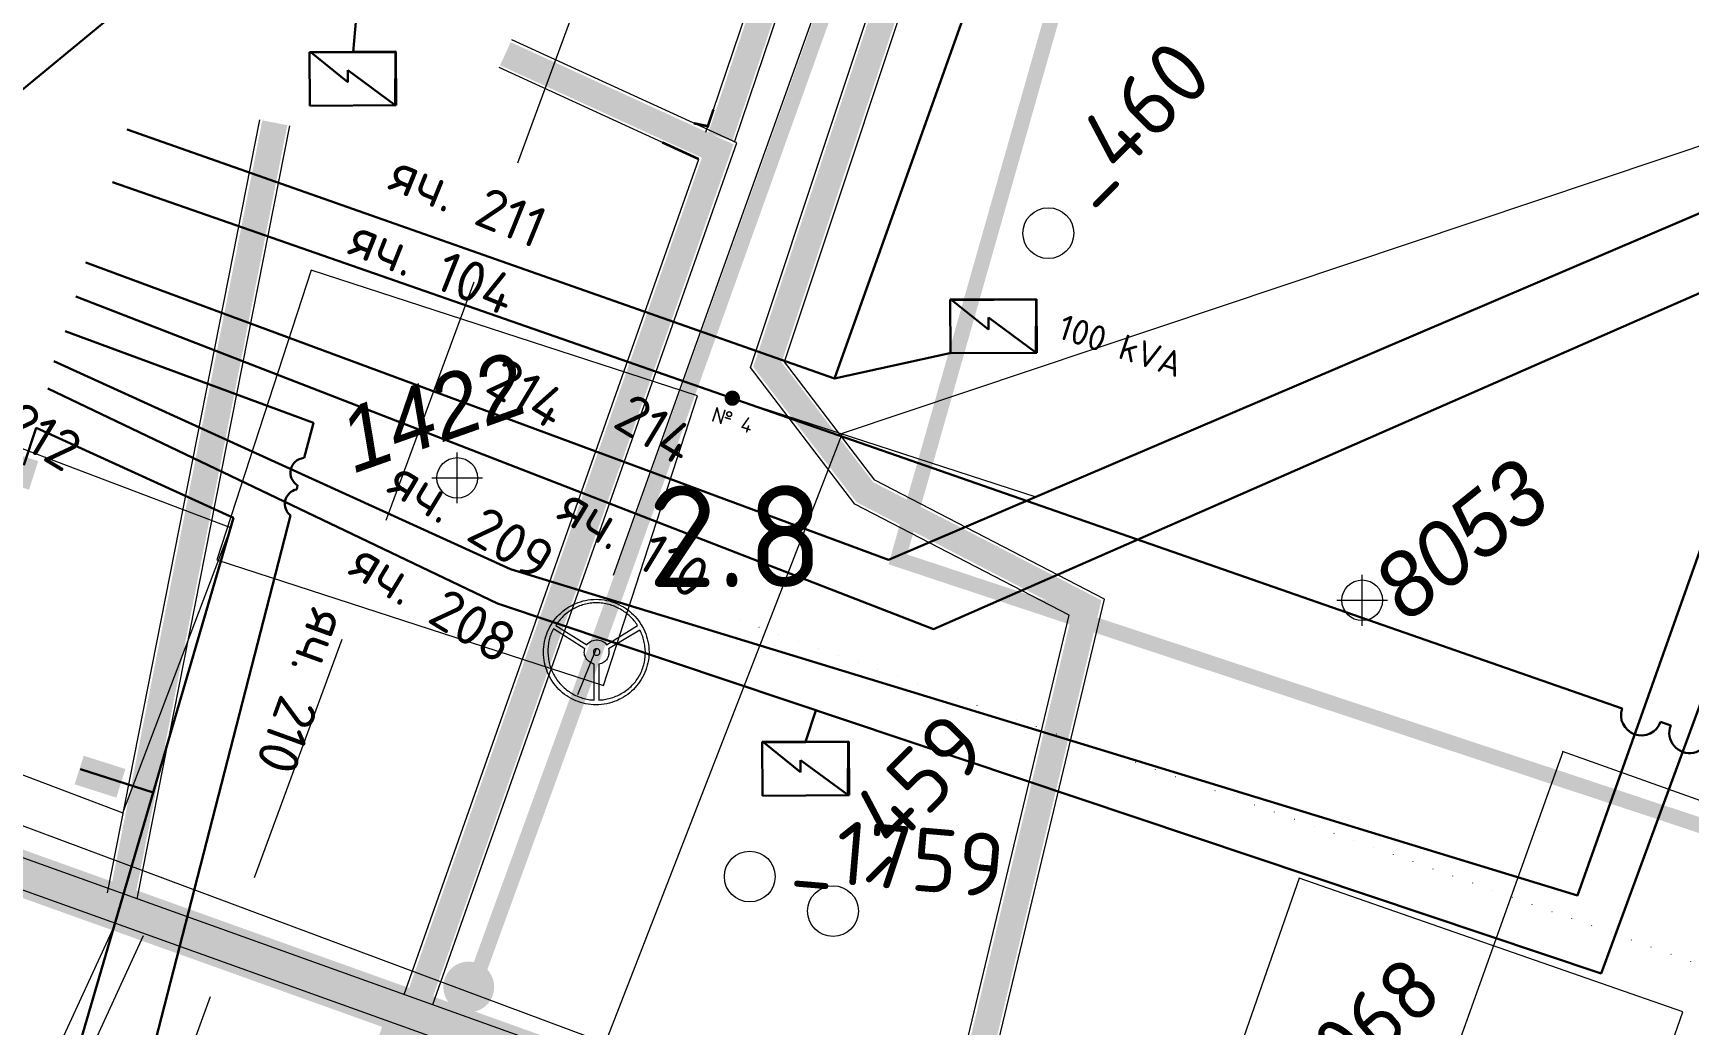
# Model space of a CAD drawing. Header units: millimetres. Extents: x 519 to 9564855, y -810 to 5021775.
# Drawn here: x 9531292.5 to 9531618.5, y 4999633.5 to 4999828.8 of the extents above; entities that cross this region are included whole.
import ezdxf

# ---------------------------------------------------------------- set-up
doc = ezdxf.new("R2010")
doc.units = ezdxf.units.MM
doc.header["$LTSCALE"] = 2
doc.header["$MEASUREMENT"] = 0
doc.header["$PDMODE"] = 2
doc.header["$PDSIZE"] = 5
for name, pattern in [('92051501$0$DASHED', [0.75, 0.5, -0.25]), ('92051501$0$GROUND2', [35, 25, -10]), ('DASHED', [0.75, 0.5, -0.25])]:
    doc.linetypes.add(name, pattern=pattern)
for name, color, linetype in [('164 скв. на 2011 год (измененные)', 121, 'Continuous'), ('Existing roads', 41, 'Continuous'), ('FIBERGLASS', 212, 'Continuous'), ('OilColl&Flowlines', 3, 'Continuous'), ('OLD WELLS(dr.bfr2000)', 24, 'Continuous'), ('ROAD_ASF', 9, 'Continuous'), ('ROAD_GROUND', 9, 'Continuous'), ('Скважины - Конфликты наземки', 92, 'Continuous'), ('Скважины на 2020 год', 140, 'Continuous')]:
    doc.layers.add(name, color=color, linetype=linetype)
for name, color, linetype, lineweight in [('PPLINE_GAS', 4, 'GAS_LINE', 30), ('SteamInjInfrastructure', 25, 'Continuous', 100), ('Оптиковолоконный кабель', 220, 'CAB6', 20), ('Скважины на 2023 год', 201, 'Continuous', 20), ('Электро', 1, 'Continuous', 30), ('Электроснаб', 1, 'Continuous', 18), ('Электроснабжене', 1, 'Continuous', 18)]:
    doc.layers.add(name, color=color, linetype=linetype, lineweight=lineweight)
doc.styles.add('92051501$0$STANDARD', font='simplex.shx')
doc.styles.add('Elect', font='isocpeur.ttf')
doc.styles.add('GeoApp', font='', dxfattribs={"height": 1})
doc.styles.get("Standard").update_dxf_attribs({"font": 'isocpeur.ttf', "width": 0.5})
doc.styles.get('GeoApp').set_extended_font_data('D431', italic=True)
doc.linetypes.add('CAB', pattern='A,0.7,-0.43403,["K",Standard,S=0.9,R=0,X=-0.4,Y=-0.3],-0.8', length=1.93403)
doc.linetypes.add('CAB6', pattern='A,0.9,-0.9,["6",Standard,S=0.9,R=0,X=-0.8,Y=-0.4],11', length=12.8)
doc.linetypes.add('GAS_LINE', pattern='A,0.5,-0.2,["G",92051501$0$STANDARD,S=0.1,R=0,X=-0.1,Y=-0.05],-0.05', length=0.75)
doc.linetypes.add('STM_LINE', pattern='A,0.5,-0.2,["S",92051501$0$STANDARD,S=0.1,R=0,X=-0.1,Y=-0.05],-0.05', length=0.75)
pattern_1 = [(45, (2e-07, 3e-08), (-2.6516504294, 2.6516504294), [])]

msp = doc.modelspace()

# ---------------------------------------------------------------- hatches: boundary and pattern name
at = {"layer": 'Existing roads', "linetype": 'ByBlock', "lineweight": 0, "ltscale": 80}
h = msp.add_hatch(dxfattribs=at)
h.set_pattern_fill('ANSI31', color=0, scale=30, style=0)
h.set_pattern_definition(pattern_1)
edge = h.paths.add_edge_path()
edge.add_line((9532778.519, 4999230.469), (9531406.804, 4999722.068))
edge.add_line((9531988.9698, 4999513.27001), (9531985.02959, 4999501.29115))
edge.add_line((9531985.02959, 4999501.29115), (9532135.5995, 4999447.17366))
edge.add_line((9532135.5995, 4999447.17366), (9532139.95261, 4999459.32019))
h = msp.add_hatch(dxfattribs=at)
h.set_pattern_fill('ANSI31', color=0, scale=30, style=0)
h.set_pattern_definition(pattern_1)
edge = h.paths.add_edge_path()
edge.add_line((9531793.51542, 4999569.26863), (9531798.02798, 4999581.86007))
edge.add_line((9531941.09132, 4999530.58864), (9531936.69892, 4999518.35317))
edge.add_line((9531936.69892, 4999518.35317), (9531793.51542, 4999569.26863))
edge.add_line((9532778.519, 4999230.469), (9531406.804, 4999722.068))
h = msp.add_hatch(dxfattribs=at)
h.set_pattern_fill('ANSI31', color=0, scale=30, style=0)
h.set_pattern_definition(pattern_1)
edge = h.paths.add_edge_path()
edge.add_line((9531785.9778, 4999571.94897), (9531748.25838, 4999585.36184))
edge.add_line((9531748.25838, 4999585.36184), (9531752.81099, 4999598.06506))
edge.add_line((9531790.46586, 4999584.57021), (9531785.9778, 4999571.94897))
edge.add_line((9532778.519, 4999230.469), (9531406.804, 4999722.068))
at = {"layer": 'Электро', "ltscale": 7.5}
msp.add_hatch(color=256, dxfattribs=at).paths.add_polyline_path([(9531285.28793, 4999747.13084), (9531283.49217, 4999741.49872), (9531291.70302, 4999738.88075), (9531293.49878, 4999744.51287)])
at = {"layer": 'Электро', "ltscale": 0.05}
msp.add_hatch(color=256, dxfattribs=at).paths.add_polyline_path([(9531308.87659, 4999678.24626), (9531310.67235, 4999683.87838), (9531302.4615, 4999686.49636), (9531300.66574, 4999680.86423)])
msp.add_hatch(color=256, dxfattribs=at).paths.add_polyline_path([(9531308.87659, 4999678.24626), (9531310.67235, 4999683.87838), (9531302.4615, 4999686.49636), (9531300.66574, 4999680.86423)])
at = {"layer": 'Электроснаб', "linetype": 'ByBlock', "lineweight": 0, "ltscale": 7.5}
msp.add_hatch(color=1, dxfattribs=at).paths.add_polyline_path([(9531285.28793, 4999747.13084), (9531283.49217, 4999741.49872), (9531291.70302, 4999738.88075), (9531293.49878, 4999744.51287)])
at = {"layer": 'Электроснаб', "linetype": 'ByBlock', "lineweight": 0, "ltscale": 0.05}
msp.add_hatch(color=1, dxfattribs=at).paths.add_polyline_path([(9531308.87659, 4999678.24626), (9531310.67235, 4999683.87838), (9531302.4615, 4999686.49636), (9531300.66574, 4999680.86423)])
msp.add_hatch(color=1, dxfattribs=at).paths.add_polyline_path([(9531308.87659, 4999678.24626), (9531310.67235, 4999683.87838), (9531302.4615, 4999686.49636), (9531300.66574, 4999680.86423)])
at = {"layer": 'Электроснабжене', "linetype": 'ByBlock', "lineweight": 0, "ltscale": 7.5}
msp.add_hatch(color=1, dxfattribs=at).paths.add_polyline_path([(9531285.28793, 4999747.13084), (9531283.49217, 4999741.49872), (9531291.70302, 4999738.88075), (9531293.49878, 4999744.51287)])
at = {"layer": 'Электроснабжене', "linetype": 'ByBlock', "lineweight": 0, "ltscale": 0.05}
msp.add_hatch(color=1, dxfattribs=at).paths.add_polyline_path([(9531308.87659, 4999678.24626), (9531310.67235, 4999683.87838), (9531302.4615, 4999686.49636), (9531300.66574, 4999680.86423)])
msp.add_hatch(color=1, dxfattribs=at).paths.add_polyline_path([(9531308.87659, 4999678.24626), (9531310.67235, 4999683.87838), (9531302.4615, 4999686.49636), (9531300.66574, 4999680.86423)])

# ---------------------------------------------------------------- linework, layer by layer
at = {"layer": '164 скв. на 2011 год (измененные)', "color": 0, "linetype": 'ByBlock', "lineweight": 0, "elevation": 0.00005}
msp.add_lwpolyline([(9531331.45077, 4999731.36697), (9531256.61789, 4999759.74177), (9531235.3368, 4999703.61711), (9531310.16968, 4999675.24231)], close=True, dxfattribs=at)
at = {"layer": 'FIBERGLASS', "color": 5, "linetype": '92051501$0$DASHED', "lineweight": 0, "ltscale": 50}
msp.add_line((9531405.17121, 4999850.12455), (9531276.29966, 4999500.34681), dxfattribs=at)
at = {"layer": 'FIBERGLASS', "color": 5, "linetype": 'DASHED', "lineweight": 0, "ltscale": 40, "const_width": 3}
msp.add_lwpolyline([(9531612.88825, 5000199.07456), (9531532.101, 4999969.172), (9531462.756, 4999725.164), (9531795.43, 4999614.868)], dxfattribs=at)
at = {"layer": 'FIBERGLASS', "linetype": 'DASHED', "lineweight": 0, "ltscale": 0.07, "const_width": 3}
msp.add_lwpolyline([(9531540.34582, 5000089.45611), (9531403.32848, 4999707.55452), (9531323.07565, 4999487.02054), (9531270.637, 4999342.455), (9531204.137, 4999160.855), (9531080, 4998795), (9531073, 4998720), (9531007, 4998000), (9530962, 4997500), (9530917, 4997000), (9530872, 4996500), (9530827, 4996000), (9530808, 4995740)], dxfattribs=at)
at = {"layer": 'OilColl&Flowlines', "lineweight": 0, "ltscale": 50}
msp.add_line((9531570, 4999621), (9531593.74407, 4999687.34802, 0.0001), dxfattribs=at)
at = {"layer": 'OilColl&Flowlines', "linetype": 'ByBlock', "lineweight": 0, "ltscale": 50}
msp.add_line((9531593.58748, 4999687.40406), (9532633.13594, 4999315.37923, 0.66924), dxfattribs=at)
at = {"layer": 'OilColl&Flowlines', "lineweight": 0, "const_width": 2}
for points in [[(9530917.659, 5000622.28257), (9531209.737, 5000519.055), (9531255.937, 5000448.855), (9531312.537, 5000429.455), (9531245.337, 5000242.755), (9531451.82079, 5000131.60558), (9531538.737, 5000091.355), (9531540.137, 5000090.455), (9531403.337, 4999707.355)], [(9531399.85259, 4999698.83797), (9531275.11022, 4999352.00909)]]:
    msp.add_lwpolyline(points, dxfattribs=at)
at = {"layer": 'OilColl&Flowlines', "lineweight": 0}
for points in [[(9531403.38042, 4999717.29725), (9531403.38042, 4999717.29725), (9531403.91014, 4999717.28686), (9531404.42947, 4999717.24532), (9531404.94881, 4999717.17261), (9531405.45776, 4999717.08952), (9531405.95632, 4999716.96488), (9531406.44449, 4999716.82985), (9531406.93267, 4999716.66366), (9531407.40007, 4999716.4767), (9531407.85709, 4999716.26897), (9531408.30372, 4999716.04046), (9531408.73996, 4999715.79118), (9531409.16581, 4999715.52112), (9531409.57089, 4999715.23029), (9531409.96559, 4999714.91869), (9531410.33951, 4999714.59671), (9531410.70305, 4999714.25394), (9531411.04581, 4999713.89041), (9531411.37818, 4999713.51649), (9531411.68978, 4999713.12179), (9531411.98061, 4999712.71671), (9531412.25067, 4999712.29086), (9531412.49995, 4999711.85461), (9531412.72845, 4999711.40799), (9531412.94658, 4999710.95097), (9531413.13354, 4999710.47318), (9531413.29972, 4999709.99539), (9531413.43475, 4999709.49683), (9531413.549, 4999708.99827), (9531413.64249, 4999708.48932), (9531413.71519, 4999707.96998), (9531413.75674, 4999707.44026), (9531413.76713, 4999706.91054), (9531413.76713, 4999706.91054), (9531413.75674, 4999706.37043), (9531413.71519, 4999705.84071), (9531413.64249, 4999705.32137), (9531413.549, 4999704.81242), (9531413.43475, 4999704.31386), (9531413.29972, 4999703.8153), (9531413.13354, 4999703.32712), (9531412.94658, 4999702.85972), (9531412.72845, 4999702.40271), (9531412.49995, 4999701.95608), (9531412.25067, 4999701.51984), (9531411.98061, 4999701.09398), (9531411.68978, 4999700.6889), (9531411.37818, 4999700.2942), (9531411.04581, 4999699.92028), (9531410.70305, 4999699.55675), (9531410.33951, 4999699.21399), (9531409.96559, 4999698.892), (9531409.57089, 4999698.5804), (9531409.16581, 4999698.28957), (9531408.73996, 4999698.01952), (9531408.30372, 4999697.77023), (9531407.85709, 4999697.54173), (9531407.40007, 4999697.33399), (9531406.93267, 4999697.14703), (9531406.44449, 4999696.99123), (9531405.95632, 4999696.84582), (9531405.45776, 4999696.73156), (9531404.94881, 4999696.63808), (9531404.42947, 4999696.57576), (9531403.91014, 4999696.53422), (9531403.38042, 4999696.52383), (9531403.38042, 4999696.52383), (9531402.84031, 4999696.53422), (9531402.31058, 4999696.57576), (9531401.79125, 4999696.63808), (9531401.2823, 4999696.73156), (9531400.77335, 4999696.84582), (9531400.28518, 4999696.99123), (9531399.797, 4999697.14703), (9531399.3296, 4999697.33399), (9531398.8622, 4999697.54173), (9531398.41557, 4999697.77023), (9531397.97933, 4999698.01952), (9531397.56386, 4999698.28957), (9531397.15878, 4999698.5804), (9531396.76408, 4999698.892), (9531396.39016, 4999699.21399), (9531396.02662, 4999699.55675), (9531395.68386, 4999699.92028), (9531395.35149, 4999700.2942), (9531395.05027, 4999700.6889), (9531394.75945, 4999701.09398), (9531394.48939, 4999701.51984), (9531394.24011, 4999701.95608), (9531394.0116, 4999702.40271), (9531393.80387, 4999702.85972), (9531393.61691, 4999703.32712), (9531393.46111, 4999703.8153), (9531393.31569, 4999704.31386), (9531393.20144, 4999704.81242), (9531393.10796, 4999705.32137), (9531393.04564, 4999705.84071), (9531393.00409, 4999706.37043), (9531392.9937, 4999706.91054), (9531392.9937, 4999706.91054), (9531393.00409, 4999707.44026), (9531393.04564, 4999707.96998), (9531393.10796, 4999708.48932), (9531393.20144, 4999708.99827), (9531393.31569, 4999709.49683), (9531393.46111, 4999709.99539), (9531393.61691, 4999710.47318), (9531393.80387, 4999710.95097), (9531394.0116, 4999711.40799), (9531394.24011, 4999711.85461), (9531394.48939, 4999712.29086), (9531394.75945, 4999712.71671), (9531395.05027, 4999713.12179), (9531395.35149, 4999713.51649), (9531395.68386, 4999713.89041), (9531396.02662, 4999714.25394), (9531396.39016, 4999714.59671), (9531396.76408, 4999714.91869), (9531397.15878, 4999715.23029), (9531397.56386, 4999715.52112), (9531397.97933, 4999715.79118), (9531398.41557, 4999716.04046), (9531398.8622, 4999716.26897), (9531399.3296, 4999716.4767), (9531399.797, 4999716.66366), (9531400.28518, 4999716.82985), (9531400.77335, 4999716.96488), (9531401.2823, 4999717.08952), (9531401.79125, 4999717.17261), (9531402.31058, 4999717.24532), (9531402.84031, 4999717.28686), (9531403.38042, 4999717.29725)], [(9531401.51081, 4999708.33352), (9531401.51081, 4999708.33352), (9531401.71854, 4999708.5828), (9531401.95744, 4999708.80092), (9531402.2171, 4999708.97749), (9531402.47677, 4999709.11252), (9531402.75721, 4999709.206), (9531403.04804, 4999709.27871), (9531403.33887, 4999709.30987), (9531403.6297, 4999709.30987), (9531403.91014, 4999709.27871), (9531404.19058, 4999709.21639), (9531404.45025, 4999709.1333), (9531404.68914, 4999709.01904), (9531404.91765, 4999708.88401), (9531405.10461, 4999708.71783), (9531405.2708, 4999708.54125), (9531405.40582, 4999708.33352), (9531411.49244, 4999712.14544), (9531411.49244, 4999712.14544), (9531411.34702, 4999712.38434), (9531411.18083, 4999712.61284), (9531411.01465, 4999712.84135), (9531410.83807, 4999713.06986), (9531410.65111, 4999713.28798), (9531410.46415, 4999713.5061), (9531410.25642, 4999713.71383), (9531410.04868, 4999713.92157), (9531409.83056, 4999714.11892), (9531409.61244, 4999714.31626), (9531409.37355, 4999714.50322), (9531409.13465, 4999714.6798), (9531408.89576, 4999714.85637), (9531408.64648, 4999715.02256), (9531408.38681, 4999715.18875), (9531408.12714, 4999715.33416), (9531407.85709, 4999715.47958), (9531407.58703, 4999715.62499), (9531407.30659, 4999715.74963), (9531407.02615, 4999715.87427), (9531406.74571, 4999715.98852), (9531406.45488, 4999716.09239), (9531406.16405, 4999716.18587), (9531405.87323, 4999716.26897), (9531405.57201, 4999716.35206), (9531405.2708, 4999716.41438), (9531404.96958, 4999716.4767), (9531404.65798, 4999716.52863), (9531404.35677, 4999716.55979), (9531404.04516, 4999716.59095), (9531403.73356, 4999716.60134), (9531403.42196, 4999716.61173), (9531403.42196, 4999716.61173), (9531403.11036, 4999716.60134), (9531402.79876, 4999716.59095), (9531402.48716, 4999716.55979), (9531402.17556, 4999716.52863), (9531401.87434, 4999716.4767), (9531401.57313, 4999716.42477), (9531401.27191, 4999716.36245), (9531400.98109, 4999716.28974), (9531400.67987, 4999716.19626), (9531400.39943, 4999716.10278), (9531400.1086, 4999716.0093), (9531399.82816, 4999715.89504), (9531399.55811, 4999715.7704), (9531399.28805, 4999715.64576), (9531399.018, 4999715.51074), (9531398.75833, 4999715.36532), (9531398.49866, 4999715.21991), (9531398.24938, 4999715.05372), (9531398.0001, 4999714.88753), (9531397.7612, 4999714.72135), (9531397.5327, 4999714.53438), (9531397.30419, 4999714.34742), (9531397.08607, 4999714.16046), (9531396.86795, 4999713.95273), (9531396.66021, 4999713.74499), (9531396.46287, 4999713.53726), (9531396.27591, 4999713.31914), (9531396.08894, 4999713.09063), (9531395.91237, 4999712.86212), (9531395.7358, 4999712.63362), (9531395.58, 4999712.39472), (9531395.42419, 4999712.14544), (9531401.51081, 4999708.33352)], [(9531402.97533, 4999704.5216), (9531402.97533, 4999704.5216), (9531402.73644, 4999704.60469), (9531402.50793, 4999704.69817), (9531402.27942, 4999704.82281), (9531402.07169, 4999704.95784), (9531401.87434, 4999705.11364), (9531401.69777, 4999705.27983), (9531401.53158, 4999705.46679), (9531401.39655, 4999705.66413), (9531401.27191, 4999705.87187), (9531401.16805, 4999706.08999), (9531401.09534, 4999706.3185), (9531401.04341, 4999706.55739), (9531401.02263, 4999706.80667), (9531401.03302, 4999707.05595), (9531401.07457, 4999707.30523), (9531401.14727, 4999707.5649), (9531394.94641, 4999711.45992), (9531394.94641, 4999711.45992), (9531394.81138, 4999711.21064), (9531394.68674, 4999710.96136), (9531394.57248, 4999710.70169), (9531394.46862, 4999710.44202), (9531394.36475, 4999710.17197), (9531394.27127, 4999709.89153), (9531394.18818, 4999709.62147), (9531394.11547, 4999709.33064), (9531394.05315, 4999709.0502), (9531394.00122, 4999708.75937), (9531393.94928, 4999708.46855), (9531393.91812, 4999708.17772), (9531393.88696, 4999707.8765), (9531393.86619, 4999707.57529), (9531393.8558, 4999707.27407), (9531393.8558, 4999706.97286), (9531393.86619, 4999706.67165), (9531393.88696, 4999706.37043), (9531393.90774, 4999706.05883), (9531393.94928, 4999705.75761), (9531393.99083, 4999705.4564), (9531394.05315, 4999705.15519), (9531394.11547, 4999704.85397), (9531394.18818, 4999704.55276), (9531394.27127, 4999704.25154), (9531394.36475, 4999703.96071), (9531394.46862, 4999703.66989), (9531394.58287, 4999703.37906), (9531394.70751, 4999703.08823), (9531394.84254, 4999702.80779), (9531394.98795, 4999702.52735), (9531395.14375, 4999702.24691), (9531395.14375, 4999702.24691), (9531395.29955, 4999701.97685), (9531395.47613, 4999701.71718), (9531395.64232, 4999701.45752), (9531395.82928, 4999701.20824), (9531396.02662, 4999700.96934), (9531396.22397, 4999700.73045), (9531396.42132, 4999700.50194), (9531396.63944, 4999700.28382), (9531396.84717, 4999700.07608), (9531397.07568, 4999699.86835), (9531397.30419, 4999699.671), (9531397.54308, 4999699.48404), (9531397.78198, 4999699.29708), (9531398.02087, 4999699.13089), (9531398.27015, 4999698.96471), (9531398.52982, 4999698.80891), (9531398.7791, 4999698.6531), (9531399.04916, 4999698.51808), (9531399.30882, 4999698.38305), (9531399.57888, 4999698.25841), (9531399.84893, 4999698.14416), (9531400.12937, 4999698.04029), (9531400.39943, 4999697.93642), (9531400.67987, 4999697.85333), (9531400.9707, 4999697.77023), (9531401.25114, 4999697.69753), (9531401.53158, 4999697.63521), (9531401.82241, 4999697.58327), (9531402.11324, 4999697.53134), (9531402.39368, 4999697.50018), (9531402.68451, 4999697.47941), (9531402.97533, 4999697.45863), (9531402.97533, 4999704.5216)], [(9531405.76936, 4999707.5649), (9531405.76936, 4999707.5649), (9531405.83168, 4999707.29485), (9531405.86284, 4999707.02479), (9531405.86284, 4999706.76513), (9531405.84207, 4999706.51584), (9531405.80052, 4999706.26656), (9531405.7382, 4999706.02767), (9531405.64472, 4999705.80955), (9531405.54085, 4999705.60181), (9531405.40582, 4999705.40447), (9531405.23964, 4999705.21751), (9531405.06306, 4999705.0617), (9531404.86571, 4999704.9059), (9531404.64759, 4999704.78126), (9531404.4087, 4999704.6774), (9531404.14903, 4999704.58392), (9531403.86859, 4999704.5216), (9531403.86859, 4999697.45863), (9531403.86859, 4999697.45863), (9531404.14903, 4999697.46902), (9531404.42947, 4999697.48979), (9531404.70991, 4999697.52095), (9531404.99036, 4999697.5625), (9531405.2708, 4999697.61443), (9531405.55124, 4999697.66637), (9531405.83168, 4999697.73907), (9531406.11212, 4999697.81178), (9531406.39256, 4999697.89487), (9531406.673, 4999697.98836), (9531406.95344, 4999698.09222), (9531407.2235, 4999698.19609), (9531407.49355, 4999698.32073), (9531407.76361, 4999698.44537), (9531408.03366, 4999698.5804), (9531408.29333, 4999698.72581), (9531408.553, 4999698.87123), (9531408.81266, 4999699.03741), (9531409.06195, 4999699.2036), (9531409.31123, 4999699.38017), (9531409.55012, 4999699.55675), (9531409.78902, 4999699.7541), (9531410.01752, 4999699.95144), (9531410.24603, 4999700.15918), (9531410.46415, 4999700.36691), (9531410.67189, 4999700.59542), (9531410.87962, 4999700.82393), (9531411.07697, 4999701.06282), (9531411.26393, 4999701.30172), (9531411.45089, 4999701.551), (9531411.61708, 4999701.81066), (9531411.78326, 4999702.08072), (9531411.78326, 4999702.08072), (9531411.93906, 4999702.36116), (9531412.08448, 4999702.6416), (9531412.21951, 4999702.93243), (9531412.34415, 4999703.21287), (9531412.44801, 4999703.5037), (9531412.55188, 4999703.80491), (9531412.64536, 4999704.09574), (9531412.72845, 4999704.38657), (9531412.80116, 4999704.68778), (9531412.87387, 4999704.989), (9531412.9258, 4999705.27983), (9531412.96735, 4999705.58104), (9531412.99851, 4999705.88226), (9531413.02967, 4999706.18347), (9531413.04006, 4999706.4743), (9531413.05044, 4999706.77551), (9531413.05044, 4999707.07673), (9531413.02967, 4999707.36755), (9531413.0089, 4999707.65838), (9531412.97774, 4999707.9596), (9531412.94658, 4999708.25043), (9531412.89464, 4999708.53087), (9531412.84271, 4999708.82169), (9531412.77, 4999709.10214), (9531412.69729, 4999709.38258), (9531412.6142, 4999709.66302), (9531412.52072, 4999709.94346), (9531412.42724, 4999710.21351), (9531412.31299, 4999710.47318), (9531412.19873, 4999710.74324), (9531412.07409, 4999711.0029), (9531411.93906, 4999711.25218), (9531405.76936, 4999707.5649)], [(9531399.737, 4999698.555), (9531403.37431, 4999707.4595)], [(9531403.46351, 4999707.5649), (9531403.46351, 4999707.5649), (9531403.32848, 4999707.55452), (9531403.20384, 4999707.51297), (9531403.09997, 4999707.45065), (9531402.99611, 4999707.37794), (9531402.9234, 4999707.27407), (9531402.86108, 4999707.17021), (9531402.81953, 4999707.04557), (9531402.80915, 4999706.91054), (9531402.80915, 4999706.91054), (9531402.81953, 4999706.77551), (9531402.86108, 4999706.66126), (9531402.9234, 4999706.547), (9531402.99611, 4999706.45352), (9531403.09997, 4999706.37043), (9531403.20384, 4999706.3185), (9531403.32848, 4999706.27695), (9531403.46351, 4999706.26656), (9531403.46351, 4999706.26656), (9531403.59854, 4999706.27695), (9531403.71279, 4999706.3185), (9531403.82704, 4999706.37043), (9531403.92052, 4999706.45352), (9531404.00362, 4999706.547), (9531404.05555, 4999706.66126), (9531404.0971, 4999706.77551), (9531404.10748, 4999706.91054), (9531404.10748, 4999706.91054), (9531404.0971, 4999707.04557), (9531404.05555, 4999707.17021), (9531404.00362, 4999707.27407), (9531403.92052, 4999707.37794), (9531403.82704, 4999707.45065), (9531403.71279, 4999707.51297), (9531403.59854, 4999707.55452), (9531403.46351, 4999707.5649)]]:
    msp.add_lwpolyline(points, dxfattribs=at)
at = {"layer": 'OilColl&Flowlines', "lineweight": 0, "const_width": 5}
msp.add_lwpolyline([(9531378.54342, 4999643.45233, 1), (9531378.01477, 4999638.48035, 1)], format="xyb", close=True, dxfattribs=at)
at = {"layer": 'OLD WELLS(dr.bfr2000)', "lineweight": 0}
for centre in [(9531492.4, 4999789.4), (9531433.6, 4999662.7), (9531450, 4999655.9)]:
    msp.add_circle(centre, 5, dxfattribs=at)
at = {"layer": 'PPLINE_GAS', "linetype": 'GAS_LINE', "lineweight": 0, "ltscale": 20}
msp.add_line((9531406.804, 4999722.068), (9531492.595, 4999962.068), dxfattribs=at)
at = {"layer": 'ROAD_ASF', "lineweight": 0}
for points in [[(9527474.32311, 5000617.56906), (9528116.89056, 5000310.63684), (9528226.81042, 5000254.72721), (9528337.76363, 5000207.62802), (9528423.33384, 5000175.53919), (9528508.23721, 5000140.55539), (9528831.91636, 4999991.29355), (9528958.52373, 4999929.76891), (9529199.19997, 4999816.72519), (9529420.2383, 4999714.80045), (9529519.78295, 4999725.69735), (9530586.07899, 4999915.82845), (9531035.1768, 4999767.30001), (9531137.77581, 4999727.02189), (9531247.69257, 4999681.75617), (9532796.3991, 4999126.78216), (9532853.27595, 4999098.34373), (9532865.72759, 4999063.50198), (9532802.29469, 4998894.888), (9532387.6961, 4997953.31546)], [(9527471.737, 5000612.155), (9528114.237, 5000305.255), (9528224.27506, 5000249.28525), (9528335.537, 5000202.055), (9528421.137, 5000169.955), (9528505.837, 5000135.055), (9528829.3486, 4999985.87043), (9528955.937, 4999924.355), (9529196.66831, 4999811.28542), (9529419.237, 4999708.655), (9529520.637, 4999719.755), (9530585.637, 4999909.655), (9531033.137, 4999761.655), (9531135.537, 4999721.455), (9531245.537, 4999676.155), (9531543.14748, 4999569.50724)]]:
    msp.add_lwpolyline(points, dxfattribs=at)
at = {"layer": 'ROAD_GROUND', "color": 8, "lineweight": 0}
for points, const_width in [([(9527473.0333, 5000614.86048), (9528115.56378, 5000307.94592), (9528225.54274, 5000252.00623), (9528336.65031, 5000204.84151), (9528422.23542, 5000172.7471), (9528507.0371, 5000137.8052), (9528830.63248, 4999988.58199), (9528957.24834, 4999927.05352), (9529197.94374, 4999814.00088), (9529419.73765, 4999711.72773), (9529520.20998, 4999722.72618), (9530585.85799, 4999912.74173), (9531034.1569, 4999764.47751), (9531136.65641, 4999724.23844), (9531246.61478, 4999678.95558), (9532795.21805, 4999124.01858), (9532850.85648, 4999096.19937), (9532862.5323, 4999063.52849), (9532799.51584, 4998896.0215), (9532384.95048, 4997954.52443)], 9), ([(9531427.7916, 4999808.30082), (9531447.3109, 4999866.02876), (9531473.52412, 4999861.71519)], 5), ([(9531472.44382, 4999600.87081), (9531499.97245, 4999715.77042), (9531456.261, 4999738.39979), (9531437.08892, 4999763.49584), (9531469.17632, 4999859.86961)], 5), ([(9531368.39074, 4999638.48799), (9531427.29682, 4999805.56892), (9531385.48725, 4999824.72771)], 5), ([(9531366.94235, 4999635.83659), (9531247.78, 4999295.99), (9532744.55468, 4998771.20215)], 9)]:
    msp.add_lwpolyline(points, dxfattribs=dict(at, const_width=const_width))
at = {"layer": 'ROAD_GROUND', "lineweight": 0}
for points in [[(9531424.94966, 4999809.26175), (9531445.2848, 4999869.40251), (9531474.01124, 4999864.67538)], [(9531430.63353, 4999807.33989), (9531449.337, 4999862.655), (9531473.037, 4999858.755)], [(9531469.52639, 4999601.56979), (9531496.5079, 4999714.18583), (9531454.28501, 4999736.04458), (9531433.74083, 4999762.93668), (9531466.32994, 4999860.8173)], [(9531475.36125, 4999600.17182), (9531503.437, 4999717.355), (9531458.237, 4999740.755), (9531440.437, 4999764.055), (9531472.0227, 4999858.92191)], [(9531371.22005, 4999637.49049), (9531431.037, 4999807.155), (9531386.737, 4999827.455)], [(9531365.56143, 4999639.48549), (9531423.55664, 4999803.98284), (9531384.2375, 4999822.00042)], [(9531307.12851, 4999659.50914), (9531337.15042, 4999811.7161)], [(9531313.01509, 4999658.34805), (9531343.037, 4999810.555)]]:
    msp.add_lwpolyline(points, dxfattribs=at)
for points, const_width in [([(9531310.0718, 4999658.9286), (9531340.09371, 4999811.13555)], 5), ([(9531426.46141, 4999813.73274), (9531425.35728, 4999810.46728), (9531422.58689, 4999811.02718)], 0.5), ([(9531416.38622, 4999807.26861), (9531423.55664, 4999803.98284)], 0.5)]:
    msp.add_lwpolyline(points, dxfattribs=dict(at, const_width=const_width))
at = {"layer": 'ROAD_GROUND', "linetype": '92051501$0$GROUND2', "lineweight": 0}
for points in [[(9531308.71398, 4999653.51574), (9531276.437, 4999583.355), (9531052.537, 4998868.155), (9531038.337, 4998758.655), (9530937.137, 4997742.255)], [(9531314.16483, 4999651.00811), (9531282.04828, 4999581.1961), (9531058.41971, 4998866.86311), (9531044.29864, 4998757.97181), (9530943.10748, 4997741.66054)]]:
    msp.add_lwpolyline(points, dxfattribs=at)
at = {"layer": 'SteamInjInfrastructure', "color": 6, "linetype": 'STM_LINE', "lineweight": 0, "ltscale": 15}
for p, q in [((9531451.884, 4999750.008), (9531683.54758, 4999827.65326)), ((9531231.29058, 4999183.11726), (9531451.884, 4999750.008))]:
    msp.add_line(p, q, dxfattribs=at)
at = {"layer": 'Оптиковолоконный кабель', "linetype": 'CAB', "lineweight": 0, "ltscale": 0.5, "elevation": -37.2261}
msp.add_lwpolyline([(9534217.7939, 4997630.0899), (9533869.2489, 4997728.4439), (9533518.5075, 4997826.5581), (9532813.3617, 4998024.5259), (9532539.2376, 4998104.3616), (9532472.6436, 4998126.0021), (9532470.4211, 4998139.4908), (9532699.1827, 4998659.6071), (9532863.5241, 4999041.1755), (9532870.8227, 4999081.1421), (9532851.5813, 4999108.5696), (9532818.6079, 4999121.6734), (9532531.8171, 4999225.3627), (9532095.0405, 4999382.6577), (9531675.2934, 4999531.54), (9531490.1621, 4999598.2241), (9531158.3562, 4999721.9177)], dxfattribs=at)
at = {"layer": 'Скважины - Конфликты наземки', "linetype": 'ByBlock', "lineweight": 0}
for centre in [(9531376, 4999741.2), (9531554.2, 4999717.1)]:
    msp.add_circle(centre, 4, dxfattribs=at)
at = {"layer": 'Скважины - Конфликты наземки', "linetype": 'ByBlock', "lineweight": 0, "ltscale": 80}
for p in [(9531376, 4999741.2), (9531554.2, 4999717.1)]:
    msp.add_point(p, dxfattribs=at)
at = {"layer": 'Скважины на 2020 год', "color": 0, "linetype": 'ByBlock', "lineweight": 0}
msp.add_lwpolyline([(9531522.03616, 4999605.72935), (9531597.61228, 4999579.39802), (9531617.36077, 4999636.08011), (9531541.78465, 4999662.41144)], close=True, dxfattribs=at)
at = {"layer": 'Скважины на 2023 год', "color": 0, "linetype": 'ByBlock', "lineweight": 0}
msp.add_lwpolyline([(9531328.70241, 4999725.04789), (9531404.78693, 4999700.32653), (9531423.32795, 4999757.38992), (9531347.24343, 4999782.11128)], close=True, dxfattribs=at)
at = {"layer": 'Электро'}
for p, q in [((9531568.68757, 5000092.52298, 0), (9531450.30157, 4999760.79298, 0)), ((9531272.39547, 4999802.79151, -0.00006), (9531325.91206, 4999847.07114, 0)), ((9531355.53959, 4999825.00671, 0), (9531357.20599, 4999844.37928, -0.00003)), ((9531346.88621, 4999825.05161, 0), (9531363.93464, 4999825.15594, 0)), ((9531346.95091, 4999814.47925, 0), (9531346.88621, 4999825.05161, 0)), ((9531363.83739, 4999825.05749, 0), (9531347.24179, 4999824.95593, 0)), ((9531347.24179, 4999824.95593, 0), (9531354.45357, 4999819.12869, 0)), ((9531363.7637, 4999814.61503, 0), (9531363.83739, 4999825.05749, 0)), ((9531363.93464, 4999825.15594, 0), (9531363.99934, 4999814.58359, 0)), ((9531354.45357, 4999819.12869, 0), (9531354.43903, 4999821.50393, 0)), ((9531354.43903, 4999821.50393, 0), (9531363.7637, 4999814.61503, 0)), ((9531363.99934, 4999814.58359, 0), (9531346.95091, 4999814.47925, 0)), ((9531450.30157, 4999760.79298, 0), (9531311.01375, 4999809.7997, 0)), ((9531308.11232, 4999799.45715, 0), (9531605.37939, 4999695.79955, 0)), ((9531624.83257, 4999795.10298, 0), (9531460.91961, 4999725.05773, 0)), ((9531460.91961, 4999725.05773, 0), (9531302.88994, 4999783.61226, -0.00006)), ((9531469.76657, 4999711.39298, 0), (9531629.44378, 4999781.47311, 0)), ((9531300.90296, 4999776.93125, -0.00006), (9531469.76657, 4999711.39298, 0)), ((9531473.04133, 4999776.32324, 0), (9531490.08976, 4999776.42757, 0)), ((9531473.10603, 4999765.75088, 0), (9531473.04133, 4999776.32324, 0)), ((9531489.9925, 4999776.32912, 0), (9531473.3969, 4999776.22756, 0)), ((9531473.3969, 4999776.22756, 0), (9531480.60868, 4999770.40032, 0)), ((9531489.91881, 4999765.88666, 0), (9531489.9925, 4999776.32912, 0)), ((9531490.08976, 4999776.42757, 0), (9531490.15446, 4999765.85522, 0)), ((9531480.60868, 4999770.40032, 0), (9531480.59415, 4999772.77556, 0)), ((9531480.59415, 4999772.77556, 0), (9531489.91881, 4999765.88666, 0)), ((9531298.7865, 4999770.07429, 0), (9531347.69911, 4999752.02028, 0)), ((9531596.56957, 4999658.99298, 0), (9531635.17879, 4999767.80968, 0)), ((9531450.30157, 4999760.79298, -0.00006), (9531473.0027, 4999765.78231, -0.00006)), ((9531490.15446, 4999765.85522, 0), (9531473.10603, 4999765.75088, 0)), ((9531296.6027, 4999764.1642, -0.00006), (9531386.49596, 4999723.24062, -0.00006)), ((9531295.36863, 4999758.78675, -0.00006), (9531383.95384, 4999716.43859, -0.00006)), ((9531601.26957, 4999643.59298, 0), (9531642.46957, 4999755.89298, 0)), ((9531347.69911, 4999752.02028, 0), (9531345.88314, 4999745.1313, 0)), ((9531293.06885, 4999751.08066, 0), (9531331.92471, 4999733.36896, 0)), ((9531344.5853, 4999739.76833, -0.00006), (9531344.3977, 4999738.94122, -0.00006)), ((9531331.92471, 4999733.36896, 0), (9531295.79457, 4999609.75998, 0)), ((9531343.16684, 4999733.81198, -0.00006), (9531316.02564, 4999628.128, -0.00006)), ((9531386.49596, 4999723.24062, -0.00006), (9531596.56957, 4999658.99298, 0)), ((9531383.95384, 4999716.43859, -0.00006), (9531601.26957, 4999643.59298, 0)), ((9531612.93331, 4999693.16548, 0), (9531614.94017, 4999692.46569, 0)), ((9531436.0451, 4999689.20031), (9531453.09353, 4999689.30464)), ((9531436.1098, 4999678.62796), (9531436.0451, 4999689.20031)), ((9531452.99628, 4999689.20619), (9531436.40068, 4999689.10463)), ((9531436.40068, 4999689.10463), (9531443.61246, 4999683.2774)), ((9531452.92259, 4999678.76373), (9531452.99628, 4999689.20619)), ((9531453.09353, 4999689.30464), (9531453.15823, 4999678.73229)), ((9531443.61246, 4999683.2774), (9531443.59792, 4999685.65263)), ((9531443.59792, 4999685.65263), (9531452.92259, 4999678.76373)), ((9531453.15823, 4999678.73229), (9531436.1098, 4999678.62796))]:
    msp.add_line(p, q, dxfattribs=at)
at = {"layer": 'Электро', "ltscale": 25}
for p, q in [((9531293.06885, 4999751.08066, 0), (9531290.68018, 4999743.72908, 0)), ((9531444.56931, 4999689.25248), (9531446.63878, 4999695.4262, -0.00004))]:
    msp.add_line(p, q, dxfattribs=at)
at = {"layer": 'Электро', "ltscale": 0.05}
msp.add_line((9531316.10224, 4999679.23688, 0), (9531301.83639, 4999683.87214, 0), dxfattribs=at)
msp.add_line((9531316.10224, 4999679.23688, 0), (9531301.83639, 4999683.87214, 0), dxfattribs=at)
at = {"layer": 'Электро'}
for centre, radius, start, end in [((9531346.07205, 4999742.22607, -0.00006), 2.91136, 95.5650025, 239.291272), ((9531344.98113, 4999736.08891, -0.00006), 2.91136, 101.560064, 231.4517146), ((9531609.15635, 4999694.48252, 0), 4, 160.7762388, 340.7762388), ((9531618.6603, 4999690.99576, 0), 4, 158.4396373, 343.1128401)]:
    msp.add_arc(centre, radius, start, end, dxfattribs=at)
at = {"layer": 'Электроснаб', "color": 1, "linetype": 'ByBlock', "lineweight": 0}
for p, q in [((9531568.68757, 5000092.52298, 0), (9531450.30157, 4999760.79298, 0)), ((9531272.39547, 4999802.79151, -0.00006), (9531325.91206, 4999847.07114, 0)), ((9531355.53959, 4999825.00671, 0), (9531357.20599, 4999844.37928, -0.00003)), ((9531346.88621, 4999825.05161, 0), (9531363.93464, 4999825.15594, 0)), ((9531346.95091, 4999814.47925, 0), (9531346.88621, 4999825.05161, 0)), ((9531363.83739, 4999825.05749, 0), (9531347.24179, 4999824.95593, 0)), ((9531347.24179, 4999824.95593, 0), (9531354.45357, 4999819.12869, 0)), ((9531363.7637, 4999814.61503, 0), (9531363.83739, 4999825.05749, 0)), ((9531363.93464, 4999825.15594, 0), (9531363.99934, 4999814.58359, 0)), ((9531354.45357, 4999819.12869, 0), (9531354.43903, 4999821.50393, 0)), ((9531354.43903, 4999821.50393, 0), (9531363.7637, 4999814.61503, 0)), ((9531363.99934, 4999814.58359, 0), (9531346.95091, 4999814.47925, 0)), ((9531450.30157, 4999760.79298, 0), (9531311.01375, 4999809.7997, 0)), ((9531308.11232, 4999799.45715, 0), (9531605.37939, 4999695.79955, 0)), ((9531624.83257, 4999795.10298, 0), (9531460.91961, 4999725.05773, 0)), ((9531460.91961, 4999725.05773, 0), (9531302.88994, 4999783.61226, -0.00006)), ((9531469.76657, 4999711.39298, 0), (9531629.44378, 4999781.47311, 0)), ((9531300.90296, 4999776.93125, -0.00006), (9531469.76657, 4999711.39298, 0)), ((9531473.04133, 4999776.32324, 0), (9531490.08976, 4999776.42757, 0)), ((9531473.10603, 4999765.75088, 0), (9531473.04133, 4999776.32324, 0)), ((9531489.9925, 4999776.32912, 0), (9531473.3969, 4999776.22756, 0)), ((9531473.3969, 4999776.22756, 0), (9531480.60868, 4999770.40032, 0)), ((9531489.91881, 4999765.88666, 0), (9531489.9925, 4999776.32912, 0)), ((9531490.08976, 4999776.42757, 0), (9531490.15446, 4999765.85522, 0)), ((9531480.60868, 4999770.40032, 0), (9531480.59415, 4999772.77556, 0)), ((9531480.59415, 4999772.77556, 0), (9531489.91881, 4999765.88666, 0)), ((9531298.7865, 4999770.07429, 0), (9531347.69911, 4999752.02028, 0)), ((9531596.56957, 4999658.99298, 0), (9531635.17879, 4999767.80968, 0)), ((9531450.30157, 4999760.79298, -0.00006), (9531473.0027, 4999765.78231, -0.00006)), ((9531490.15446, 4999765.85522, 0), (9531473.10603, 4999765.75088, 0)), ((9531296.6027, 4999764.1642, -0.00006), (9531386.49596, 4999723.24062, -0.00006)), ((9531295.36863, 4999758.78675, -0.00006), (9531383.95384, 4999716.43859, -0.00006)), ((9531601.26957, 4999643.59298, 0), (9531642.46957, 4999755.89298, 0)), ((9531347.69911, 4999752.02028, 0), (9531345.88314, 4999745.1313, 0)), ((9531293.06885, 4999751.08066, 0), (9531331.92471, 4999733.36896, 0)), ((9531344.5853, 4999739.76833, -0.00006), (9531344.3977, 4999738.94122, -0.00006)), ((9531331.92471, 4999733.36896, 0), (9531295.79457, 4999609.75998, 0)), ((9531343.16684, 4999733.81198, -0.00006), (9531316.02564, 4999628.128, -0.00006)), ((9531386.49596, 4999723.24062, -0.00006), (9531596.56957, 4999658.99298, 0)), ((9531383.95384, 4999716.43859, -0.00006), (9531601.26957, 4999643.59298, 0)), ((9531612.93331, 4999693.16548, 0), (9531614.94017, 4999692.46569, 0)), ((9531436.0451, 4999689.20031), (9531453.09353, 4999689.30464)), ((9531436.1098, 4999678.62796), (9531436.0451, 4999689.20031)), ((9531452.99628, 4999689.20619), (9531436.40068, 4999689.10463)), ((9531436.40068, 4999689.10463), (9531443.61246, 4999683.2774)), ((9531452.92259, 4999678.76373), (9531452.99628, 4999689.20619)), ((9531453.09353, 4999689.30464), (9531453.15823, 4999678.73229)), ((9531443.61246, 4999683.2774), (9531443.59792, 4999685.65263)), ((9531443.59792, 4999685.65263), (9531452.92259, 4999678.76373)), ((9531453.15823, 4999678.73229), (9531436.1098, 4999678.62796))]:
    msp.add_line(p, q, dxfattribs=at)
at = {"layer": 'Электроснаб', "color": 1, "linetype": 'ByBlock', "lineweight": 0, "ltscale": 25}
for p, q in [((9531293.06885, 4999751.08066, 0), (9531290.68018, 4999743.72908, 0)), ((9531444.56931, 4999689.25248), (9531446.63878, 4999695.4262, -0.00004))]:
    msp.add_line(p, q, dxfattribs=at)
at = {"layer": 'Электроснаб', "color": 1, "linetype": 'ByBlock', "lineweight": 0, "ltscale": 0.05}
msp.add_line((9531316.10224, 4999679.23688, 0), (9531301.83639, 4999683.87214, 0), dxfattribs=at)
msp.add_line((9531316.10224, 4999679.23688, 0), (9531301.83639, 4999683.87214, 0), dxfattribs=at)
at = {"layer": 'Электроснаб', "color": 1, "linetype": 'ByBlock', "lineweight": 0}
for centre, radius, start, end in [((9531346.07205, 4999742.22607, -0.00006), 2.91136, 95.5650025, 239.291272), ((9531344.98113, 4999736.08891, -0.00006), 2.91136, 101.560064, 231.4517146), ((9531609.15635, 4999694.48252, 0), 4, 160.7762388, 340.7762388), ((9531618.6603, 4999690.99576, 0), 4, 158.4396373, 343.1128401)]:
    msp.add_arc(centre, radius, start, end, dxfattribs=at)
at = {"layer": 'Электроснабжене', "color": 1, "linetype": 'ByBlock', "lineweight": 0}
for p, q in [((9531568.68757, 5000092.52298, 0), (9531450.30157, 4999760.79298, 0)), ((9531272.39547, 4999802.79151, -0.00006), (9531325.91206, 4999847.07114, 0)), ((9531355.53959, 4999825.00671, 0), (9531357.20599, 4999844.37928, -0.00003)), ((9531346.88621, 4999825.05161, 0), (9531363.93464, 4999825.15594, 0)), ((9531346.95091, 4999814.47925, 0), (9531346.88621, 4999825.05161, 0)), ((9531363.83739, 4999825.05749, 0), (9531347.24179, 4999824.95593, 0)), ((9531347.24179, 4999824.95593, 0), (9531354.45357, 4999819.12869, 0)), ((9531363.7637, 4999814.61503, 0), (9531363.83739, 4999825.05749, 0)), ((9531363.93464, 4999825.15594, 0), (9531363.99934, 4999814.58359, 0)), ((9531354.45357, 4999819.12869, 0), (9531354.43903, 4999821.50393, 0)), ((9531354.43903, 4999821.50393, 0), (9531363.7637, 4999814.61503, 0)), ((9531363.99934, 4999814.58359, 0), (9531346.95091, 4999814.47925, 0)), ((9531450.30157, 4999760.79298, 0), (9531311.01375, 4999809.7997, 0)), ((9531308.11232, 4999799.45715, 0), (9531430.17253, 4999756.89452, 0)), ((9531624.83257, 4999795.10298, 0), (9531489.96103, 4999737.46806, 0)), ((9531460.91961, 4999725.05773, 0), (9531302.88994, 4999783.61226, -0.00006)), ((9531469.76657, 4999711.39298, 0), (9531629.44378, 4999781.47311, 0)), ((9531300.90296, 4999776.93125, -0.00006), (9531469.76657, 4999711.39298, 0)), ((9531473.04133, 4999776.32324, 0), (9531490.08976, 4999776.42757, 0)), ((9531473.10603, 4999765.75088, 0), (9531473.04133, 4999776.32324, 0)), ((9531489.9925, 4999776.32912, 0), (9531473.3969, 4999776.22756, 0)), ((9531473.3969, 4999776.22756, 0), (9531480.60868, 4999770.40032, 0)), ((9531489.91881, 4999765.88666, 0), (9531489.9925, 4999776.32912, 0)), ((9531490.08976, 4999776.42757, 0), (9531490.15446, 4999765.85522, 0)), ((9531480.60868, 4999770.40032, 0), (9531480.59415, 4999772.77556, 0)), ((9531480.59415, 4999772.77556, 0), (9531489.91881, 4999765.88666, 0)), ((9531298.7865, 4999770.07429, 0), (9531347.69911, 4999752.02028, 0)), ((9531596.56957, 4999658.99298, 0), (9531635.17879, 4999767.80968, 0)), ((9531450.30157, 4999760.79298, -0.00006), (9531473.0027, 4999765.78231, -0.00006)), ((9531490.15446, 4999765.85522, 0), (9531473.10603, 4999765.75088, 0)), ((9531296.6027, 4999764.1642, -0.00006), (9531386.49596, 4999723.24062, -0.00006)), ((9531295.36863, 4999758.78675, -0.00006), (9531383.95384, 4999716.43859, -0.00006)), ((9531601.26957, 4999643.59298, 0), (9531642.46957, 4999755.89298, 0)), ((9531293.06885, 4999751.08066, 0), (9531331.92471, 4999733.36896, 0)), ((9531331.92471, 4999733.36896, 0), (9531295.79457, 4999609.75998, 0)), ((9531386.49596, 4999723.24062, -0.00006), (9531596.56957, 4999658.99298, 0)), ((9531383.95384, 4999716.43859, -0.00006), (9531601.26957, 4999643.59298, 0)), ((9531436.0451, 4999689.20031), (9531453.09353, 4999689.30464)), ((9531436.1098, 4999678.62796), (9531436.0451, 4999689.20031)), ((9531452.99628, 4999689.20619), (9531436.40068, 4999689.10463)), ((9531436.40068, 4999689.10463), (9531443.61246, 4999683.2774)), ((9531452.92259, 4999678.76373), (9531452.99628, 4999689.20619)), ((9531453.09353, 4999689.30464), (9531453.15823, 4999678.73229)), ((9531443.61246, 4999683.2774), (9531443.59792, 4999685.65263)), ((9531443.59792, 4999685.65263), (9531452.92259, 4999678.76373)), ((9531453.15823, 4999678.73229), (9531436.1098, 4999678.62796))]:
    msp.add_line(p, q, dxfattribs=at)
at = {"layer": 'Электроснабжене', "color": 1, "lineweight": 0, "ltscale": 50}
msp.add_line((9531430.17253, 4999756.89452, 0), (9531489.96103, 4999737.46806, 0), dxfattribs=at)
at = {"layer": 'Электроснабжене', "color": 1, "linetype": 'ByBlock', "lineweight": 0, "ltscale": 25}
for p, q in [((9531293.06885, 4999751.08066, 0), (9531290.68018, 4999743.72908, 0)), ((9531444.56931, 4999689.25248), (9531446.63878, 4999695.4262, -0.00004))]:
    msp.add_line(p, q, dxfattribs=at)
at = {"layer": 'Электроснабжене', "color": 1, "linetype": 'ByBlock', "lineweight": 0, "ltscale": 0.05}
msp.add_line((9531316.10224, 4999679.23688, 0), (9531301.83639, 4999683.87214, 0), dxfattribs=at)
msp.add_line((9531316.10224, 4999679.23688, 0), (9531301.83639, 4999683.87214, 0), dxfattribs=at)
at = {"layer": 'Электроснабжене', "color": 1, "lineweight": 0, "ltscale": 50, "const_width": 1.5, "elevation": 0}
msp.add_lwpolyline([(9531429.45923, 4999757.12628, 1), (9531430.88582, 4999756.66276, 1)], format="xyb", close=True, dxfattribs=at)

# ---------------------------------------------------------------- texts
at = {"layer": 'OilColl&Flowlines', "lineweight": 0, "style": 'Elect'}
msp.add_text('2.8', height=20, rotation=0, dxfattribs=at).set_placement((9531413.47473, 4999719.69508))
at = {"layer": 'OLD WELLS(dr.bfr2000)', "lineweight": 0, "style": 'Elect'}
for s, rotation, p in [(' _460', 44.9999999, (9531494.67606, 4999788.84496)), (' _459', 44.9999999, (9531450, 4999655.9)), (' _1759', 355.1345912, (9531433.6, 4999662.7))]:
    msp.add_text(s, height=12.5, rotation=rotation, dxfattribs=at).set_placement(p)
at = {"layer": 'Скважины - Конфликты наземки', "lineweight": 35, "style": 'GeoApp'}
for s, rotation, p in [('1422', 19.5366549, (9531355.74351, 4999742.0744)), ('8053', 38.8332141, (9531563.08093, 4999712.55953))]:
    msp.add_text(s, height=12.5, rotation=rotation, dxfattribs=at).set_placement(p)
at = {"layer": 'Скважины на 2020 год', "color": 0, "linetype": 'ByBlock', "lineweight": 0, "style": 'Elect'}
msp.add_text('8068', height=12, rotation=41, dxfattribs=at).set_placement((9531544.2996, 4999615.79456))
at = {"layer": 'Электро'}
for s, height, rotation, p in [('яч. 211', 8, 337.8486928, (9531362.0035, 4999798.22518, -0.00006)), ('яч. 104', 8, 338.3048909, (9531354.04805, 4999785.46016, -0.00006)), ('100 kVA', 5, 341.691556, (9531493.93177, 4999768.82042, -0.00006)), ('яч. 212', 8, 328.8599758, (9531270.31889, 4999759.25179, -0.00011)), ('214', 8, 328.8599758, (9531406.2969, 4999751.41383, -0.00006)), ('яч. 209', 8, 328.8599758, (9531361.78501, 4999738.62987, -0.00006)), ('яч. 110', 8, 328.8599758, (9531395.22233, 4999733.42496, -0.00006)), ('яч. 208', 8, 328.8599758, (9531354.16923, 4999722.47236, -0.00006)), ('яч. 210', 8, 250.0411566, (9531347.50231, 4999716.06982, -0.00006))]:
    msp.add_text(s, height=height, rotation=rotation, dxfattribs=at).set_placement(p)
at = {"layer": 'Электроснаб', "color": 1, "linetype": 'ByBlock', "lineweight": 0}
for s, height, rotation, p in [('яч. 211', 8, 337.8486928, (9531362.0035, 4999798.22518, -0.00006)), ('яч. 104', 8, 338.3048909, (9531354.04805, 4999785.46016, -0.00006)), ('100 kVA', 5, 341.691556, (9531493.93177, 4999768.82042, -0.00006)), ('яч. 212', 8, 328.8599758, (9531270.31889, 4999759.25179, -0.00011)), ('214', 8, 328.8599758, (9531406.2969, 4999751.41383, -0.00006)), ('яч. 209', 8, 328.8599758, (9531361.78501, 4999738.62987, -0.00006)), ('яч. 110', 8, 328.8599758, (9531395.22233, 4999733.42496, -0.00006)), ('яч. 208', 8, 328.8599758, (9531354.16923, 4999722.47236, -0.00006)), ('яч. 210', 8, 250.0411566, (9531347.50231, 4999716.06982, -0.00006))]:
    msp.add_text(s, height=height, rotation=rotation, dxfattribs=at).set_placement(p)
at = {"layer": 'Электроснабжене', "color": 1, "linetype": 'ByBlock', "lineweight": 0}
for s, height, rotation, p in [('яч. 211', 8, 337.8486928, (9531362.0035, 4999798.22518, -0.00006)), ('яч. 104', 8, 338.3048909, (9531354.04805, 4999785.46016, -0.00006)), ('100 kVA', 5, 341.691556, (9531493.93177, 4999768.82042, -0.00006)), ('яч. 212', 8, 328.8599758, (9531270.31889, 4999759.25179, -0.00011)), ('214', 8, 328.8599758, (9531381.13468, 4999758.48526, -0.00006)), ('№ 4', 3, 342, (9531425.83692, 4999752.43204, -0.00006)), ('яч. 209', 8, 328.8599758, (9531361.78501, 4999738.62987, -0.00006)), ('яч. 110', 8, 328.8599758, (9531395.22233, 4999733.42496, -0.00006)), ('яч. 208', 8, 328.8599758, (9531354.16923, 4999722.47236, -0.00006))]:
    msp.add_text(s, height=height, rotation=rotation, dxfattribs=at).set_placement(p)

doc.saveas('drawing.dxf')
